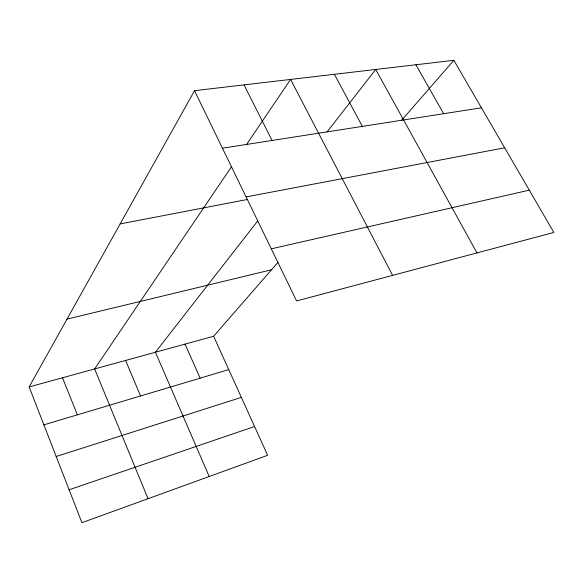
<?xml version="1.0" encoding="UTF-8"?>
<svg xmlns="http://www.w3.org/2000/svg" width="583" height="583" viewBox="0 0 583 583"><rect width="100%" height="100%" fill="white"/><g stroke="black" fill="none" stroke-linecap="round" stroke-linejoin="round"><path stroke-width="0.87" d="M277.989 262.321L213.626 336.26L267.626 455.308L81.919 522.689L29.15 386.93L194.525 90.678L453.851 60.311L553.85 232.442L296.594 300.945L194.525 90.678M231.67 166.476L94.635 368.944L148.031 498.705M246.303 144.861L290.589 79.426L392.599 275.38M257.759 220.87L155.413 352.249L209.202 476.508M326.968 132.035L375.714 69.457L476.974 252.913M401.519 120.419L453.851 60.311M69.115 489.756L254.567 426.523M56.187 456.496L241.355 397.387M43.885 424.847L228.755 369.615M29.15 386.93L213.626 336.26M67.001 319.12L271.503 269.776M271.292 248.824L529.284 190.153M120.149 223.908L247.586 199.459M246.099 196.923L504.674 147.791M222.451 148.206L481.441 107.804M415.898 64.757L443.641 113.707M334.402 74.296L362.356 126.387M244.051 84.878L272.042 140.474M185.044 344.108L200.144 378.163M125.578 360.447L140.576 395.959M62.512 377.769L77.357 414.848"/></g></svg>
